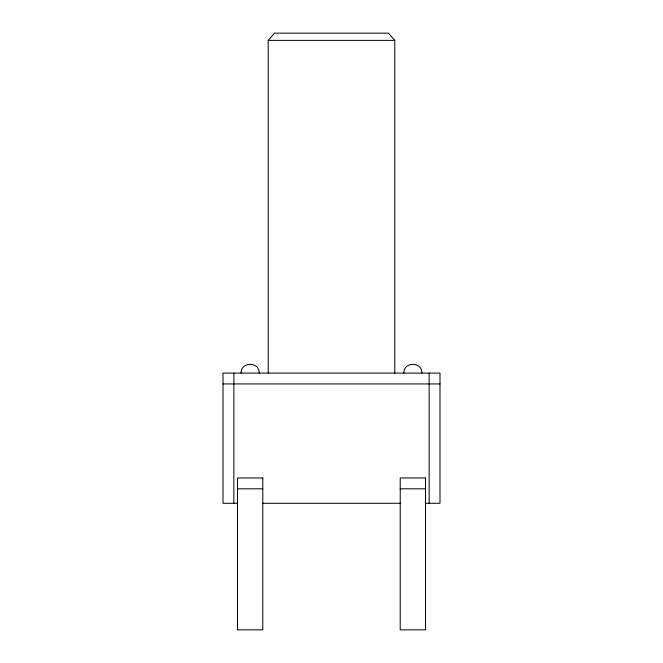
<?xml version="1.0" encoding="UTF-8"?>
<svg xmlns="http://www.w3.org/2000/svg" width="663" height="663" viewBox="0 0 663 663"><rect width="100%" height="100%" fill="white"/><g stroke="black" fill="none" stroke-linecap="round" stroke-linejoin="round"><path stroke-width="0.99" d="M241.092 373.087C240.652 361.476 259.614 361.476 259.175 373.087M403.825 373.087C403.386 361.476 422.348 361.476 421.908 373.087M268.217 373.087L268.217 40.385L274.54 33.15L388.46 33.15L394.783 40.385L394.783 373.087M268.217 40.385L394.783 40.385M223.008 383.935L439.992 383.935M237.478 488.813L262.788 488.813M400.212 488.813L425.522 488.813M237.478 503.275L223.008 503.275L223.008 373.087L439.992 373.087L439.992 503.275L425.522 503.275M262.275 503.275L400.725 503.275M429.143 373.087L429.143 503.275M233.857 373.087L233.857 503.275M262.788 477.965L237.478 477.965L237.478 629.85L262.788 629.85L262.788 477.965M425.522 477.965L400.212 477.965L400.212 629.85L425.522 629.85L425.522 477.965"/></g></svg>
